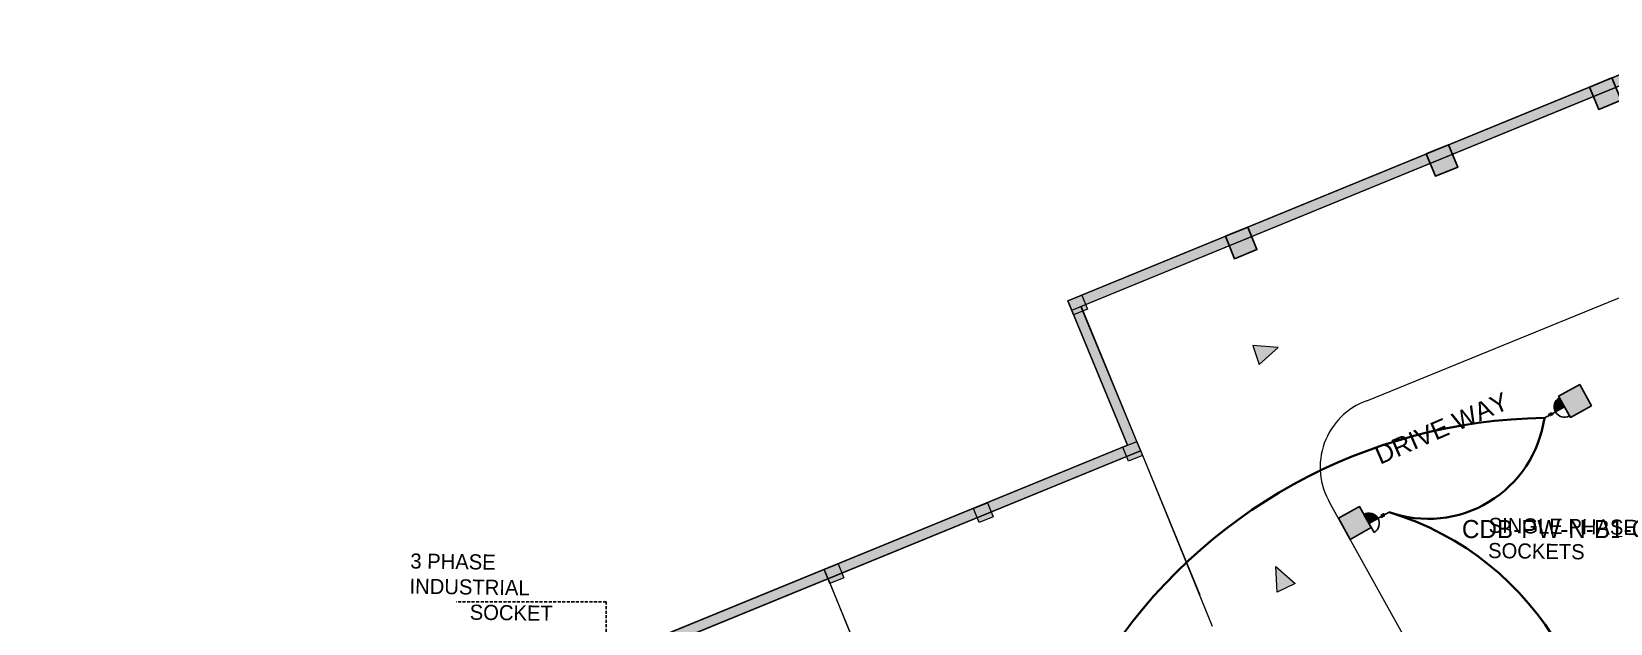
# Model space of a CAD drawing. Header units: inches. Extents: x 1195829 to 1240342, y -967019 to -858076.
# Drawn here: x 1221382 to 1222949, y -910721 to -910133 of the extents above; entities that cross this region are included whole.
import ezdxf

# ---------------------------------------------------------------- set-up
doc = ezdxf.new("R2010")
doc.units = ezdxf.units.IN
doc.header["$LTSCALE"] = 6
doc.linetypes.add('6TH FLOOR$0$DASHED2', pattern=[0.375, 0.25, -0.125])
doc.linetypes.add('DASHED', pattern=[0.75, 0.5, -0.25])
doc.layers.get('0').update_dxf_attribs({"color": 251})
for name, color, linetype, lineweight in [('23. Dimensions Layer', 252, 'Continuous', 0), ('column', 251, 'Continuous', 25), ('ELECT TEXT', 3, 'Continuous', 20), ('W', 251, 'Continuous', 5), ('wall', 251, 'Continuous', 30)]:
    doc.layers.add(name, color=color, linetype=linetype, lineweight=lineweight)
doc.layers.add('E-POWER', color=7, linetype='Continuous')
doc.layers.add('EL', color=252, linetype='Continuous')
doc.styles.add('ARI', font='arial.ttf')
doc.styles.add('Romans', font='romans.shx')
doc.styles.get("Standard").update_dxf_attribs({"font": 'stylu.ttf', "height": 96})
doc.styles.add('style11', font='segoeui.ttf', dxfattribs={"height": 12})
doc.dimstyles.new('Copy(2) of Scale 1-8', dxfattribs={"dimtxt": 6, "dimasz": 4, "dimexe": 5, "dimexo": 3.125, "dimgap": 2, "dimtad": 1, "dimtoh": 1, "dimdec": 1, "dimzin": 12, "dimdsep": 46, "dimlunit": 4, "dimtxsty": 'Romans', "dimblk": 'ARCHTICK', "dimcen": 12, "dimdle": 2.5, "dimclrd": 25, "dimclre": 25, "dimclrt": 20, "dimadec": 0, "dimazin": 0, "dimtfac": 1, "dimtdec": 1, "dimtmove": 1, "dimatfit": 0, "dimfxl": 1, "dimtolj": 1, "dimtzin": 4, "dimarcsym": 0})

# ---------------------------------------------------------------- blocks, each defined once
blk = doc.blocks.new('sdfsdfdsf')
at = {"layer": 'E-POWER'}
blk.add_hatch(color=256, dxfattribs=at).paths.add_polyline_path([(231090.6, -6345.5), (231090.6, -6355.8, 0.414214), (231100.9, -6345.5)])
for p, q in [((231080.3, -6345.5), (231100.9, -6345.5)), ((231090.6, -6345.5), (231090.6, -6368.4)), ((231089.1, -6359.6), (231092.3, -6360.4)), ((231089.1, -6360.8), (231092.3, -6361.6)), ((231089.1, -6362.1), (231092.3, -6362.9))]:
    blk.add_line(p, q, dxfattribs=at)
blk.add_arc((231090.6, -6345.5), 10.3, 180, 360, dxfattribs=at)
blk = doc.blocks.new('_ARCHTICK')
at = {"color": 0, "linetype": 'ByBlock', "const_width": 0.15}
blk.add_lwpolyline([(-0.5, -0.5), (0.5, 0.5)], dxfattribs=at)

msp = doc.modelspace()

# ---------------------------------------------------------------- hatches: boundary and pattern name
at = {"layer": 'column', "ltscale": 10, "true_color": 0x636466}
h = msp.add_hatch(color=251, dxfattribs=at)
h.dxf.hatch_style = 1
h.paths.add_polyline_path([(1222928.8, -910187.7), (1222951, -910178.7), (1222960.1, -910200.9), (1222937.8, -910209.9)])
h = msp.add_hatch(color=251, dxfattribs=at)
h.dxf.hatch_style = 1
h.paths.add_polyline_path([(1222928.8, -910187.7), (1222951, -910178.7), (1222960.1, -910200.9), (1222937.8, -910209.9)])
h = msp.add_hatch(color=251, dxfattribs=at)
h.dxf.hatch_style = 1
h.paths.add_polyline_path([(1222766.6, -910254.2), (1222788.8, -910245.1), (1222797.9, -910267.4), (1222775.6, -910276.4)])
h = msp.add_hatch(color=251, dxfattribs=at)
h.dxf.hatch_style = 1
h.paths.add_polyline_path([(1222766.6, -910254.2), (1222788.8, -910245.1), (1222797.9, -910267.4), (1222775.6, -910276.4)])
h = msp.add_hatch(color=251, dxfattribs=at)
h.dxf.hatch_style = 1
h.paths.add_polyline_path([(1222567.1, -910336), (1222589.3, -910327), (1222598.4, -910349.2), (1222576.1, -910358.3)])
h = msp.add_hatch(color=251, dxfattribs=at)
h.dxf.hatch_style = 1
h.paths.add_polyline_path([(1222567.1, -910336), (1222589.3, -910327), (1222598.4, -910349.2), (1222576.1, -910358.3)])
h = msp.add_hatch(color=251, dxfattribs=at)
h.dxf.hatch_style = 1
h.paths.add_polyline_path([(1222898, -910494.9), (1222919, -910483.3), (1222930.6, -910504.3), (1222909.7, -910515.9)])
h = msp.add_hatch(color=251, dxfattribs=at)
h.dxf.hatch_style = 1
h.paths.add_polyline_path([(1222898, -910494.9), (1222919, -910483.3), (1222930.6, -910504.3), (1222909.7, -910515.9)])
h = msp.add_hatch(color=251, dxfattribs=at)
h.dxf.hatch_style = 1
h.paths.add_polyline_path([(1222679.4, -910616.1), (1222700.3, -910604.4), (1222712, -910625.4), (1222691, -910637.1)])
h = msp.add_hatch(color=251, dxfattribs=at)
h.dxf.hatch_style = 1
h.paths.add_polyline_path([(1222679.4, -910616.1), (1222700.3, -910604.4), (1222712, -910625.4), (1222691, -910637.1)])
at = {"layer": 'W', "ltscale": 10, "true_color": 0x636466}
h = msp.add_hatch(dxfattribs=at)
h.set_pattern_fill('AR-CONC', color=251, scale=0.06)
h.set_pattern_definition([(50, (101708.689, -9999.576), (10.93108014, -0.95634513), [1.143, -12.573]), (355, (101708.689, -9999.576), (-2.114605285, 11.46341071), [0.9144, -10.05843505]), (100.4514447, (101709.6, -9999.656), (8.816474825, 10.507065115), [0.97140053, -10.68541468]), (46.1842, (101708.689, -9996.528), (16.26474245, -2.52253968), [1.7145, -18.8595]), (96.6355576, (101710.045, -9996.738), (14.24424804, 14.84556748), [1.45710139, -16.02813649]), (351.1841512, (101708.69, -9996.528), (14.24424804, 14.84556748), [1.37159802, -15.08758392]), (21, (101710.213, -9997.29), (9.096863476, -6.13591189), [1.143, -12.573]), (326, (101710.213, -9997.29), (3.7081217, 11.05127797), [0.9144, -10.0584]), (71.451445, (101710.971, -9997.802), (12.80498516, 4.91536613), [0.97140053, -10.68539626]), (37.5, (101708.6892, -9999.576), (0.185316195, 5.073302332), [0, -9.93648, 0, -10.2108, 0, -10.0965]), (7.5, (101708.689, -9999.576), (4.00917975, 6.01083449), [0, -5.82168, 0, -9.70788, 0, -3.8481]), (327.5, (101705.2907, -9999.576), (8.13543571, -0.34372464), [0, -3.81, 0, -11.8872, 0, -15.7734]), (317.5, (101703.767, -9999.576), (8.887750883, 1.525589462), [0, -4.953, 0, -7.89432, 0, -11.2014])])
h.paths.add_polyline_path([(1222904.3, -912663.8), (1223035.4, -912682.2), (1223144.1, -912675.9), (1223258.8, -912669.3), (1223332.3, -912665.1), (1223469.5, -912665.1), (1224194, -911255.3), (1223063.4, -910132.6), (1222410.7, -910400.1), (1222469.9, -910543.6), (1221381.8, -910989.1), (1222107.1, -912761.1), (1222424.2, -912698.1), (1222723.8, -912638.5)])
h.paths.add_polyline_path([(1222905.7, -912653.9), (1223035.8, -912672.1), (1223143.6, -912665.9), (1223258.2, -912659.3), (1223332, -912655.1), (1223463.4, -912655.1), (1224181.7, -911257.2), (1223061, -910144.4), (1222423.8, -910405.6), (1222483, -910549.1), (1221394.8, -910994.6), (1222114.1, -912751.9), (1222421.9, -912687.9), (1222721.8, -912628.2)], flags=16)
h = msp.add_hatch(color=251, dxfattribs=at)
h.dxf.hatch_style = 1
h.paths.add_polyline_path([(1222410.7, -910400.1), (1222424.6, -910394.4), (1222430.3, -910408.3), (1222416.4, -910414)])
h = msp.add_hatch(color=251, dxfattribs=at)
h.dxf.hatch_style = 1
h.paths.add_polyline_path([(1222410.7, -910400.1), (1222424.6, -910394.4), (1222430.3, -910408.3), (1222416.4, -910414)])
at = {"layer": 'W', "ltscale": 10}
h = msp.add_hatch(color=256, dxfattribs=at)
h.dxf.hatch_style = 1
h.paths.add_polyline_path([(1222600.7, -910463.4), (1222619.7, -910446.4), (1222594.3, -910444.5)])
at = {"layer": 'W', "ltscale": 10, "true_color": 0x636466}
h = msp.add_hatch(color=251, dxfattribs=at)
h.dxf.hatch_style = 1
h.paths.add_polyline_path([(1222465.3, -910545.5), (1222479.2, -910539.8), (1222484.9, -910553.7), (1222471, -910559.4)])
h = msp.add_hatch(color=251, dxfattribs=at)
h.dxf.hatch_style = 1
h.paths.add_polyline_path([(1222465.3, -910545.5), (1222479.2, -910539.8), (1222484.9, -910553.7), (1222471, -910559.4)])
h = msp.add_hatch(color=251, dxfattribs=at)
h.dxf.hatch_style = 1
h.paths.add_polyline_path([(1222317, -910606.3), (1222330.8, -910600.6), (1222336.5, -910614.5), (1222322.7, -910620.2)])
h = msp.add_hatch(color=251, dxfattribs=at)
h.dxf.hatch_style = 1
h.paths.add_polyline_path([(1222317, -910606.3), (1222330.8, -910600.6), (1222336.5, -910614.5), (1222322.7, -910620.2)])
h = msp.add_hatch(color=251, dxfattribs=at)
h.dxf.hatch_style = 1
h.paths.add_polyline_path([(1222168.6, -910667), (1222182.5, -910661.3), (1222188.2, -910675.2), (1222174.3, -910680.9)])
h = msp.add_hatch(color=251, dxfattribs=at)
h.dxf.hatch_style = 1
h.paths.add_polyline_path([(1222168.6, -910667), (1222182.5, -910661.3), (1222188.2, -910675.2), (1222174.3, -910680.9)])
at = {"layer": 'W', "ltscale": 10}
h = msp.add_hatch(color=256, dxfattribs=at)
h.dxf.hatch_style = 1
h.paths.add_polyline_path([(1222618.5, -910689.5), (1222617.3, -910664), (1222636.5, -910680.9)])

# ---------------------------------------------------------------- linework, layer by layer
at = {"layer": 'column', "color": 251, "ltscale": 10, "true_color": 0x636466}
for points, elevation in [([(1222928.8, -910187.7), (1222951, -910178.7), (1222960.1, -910200.9), (1222937.8, -910209.9), (1222928.8, -910187.7)], 2940522690), ([(1222928.8, -910187.7), (1222951, -910178.7), (1222960.1, -910200.9), (1222937.8, -910209.9), (1222928.8, -910187.7)], 2940522690), ([(1222766.6, -910254.2), (1222788.8, -910245.1), (1222797.9, -910267.4), (1222775.6, -910276.4), (1222766.6, -910254.2)], 2940526659.1), ([(1222766.6, -910254.2), (1222788.8, -910245.1), (1222797.9, -910267.4), (1222775.6, -910276.4), (1222766.6, -910254.2)], 2940526659.1), ([(1222567.1, -910336), (1222589.3, -910327), (1222598.4, -910349.2), (1222576.1, -910358.3), (1222567.1, -910336)], 2940530687.5), ([(1222567.1, -910336), (1222589.3, -910327), (1222598.4, -910349.2), (1222576.1, -910358.3), (1222567.1, -910336)], 2940530687.5), ([(1222898, -910494.9), (1222919, -910483.3), (1222930.6, -910504.3), (1222909.7, -910515.9), (1222898, -910494.9)], 2940530687.5), ([(1222898, -910494.9), (1222919, -910483.3), (1222930.6, -910504.3), (1222909.7, -910515.9), (1222898, -910494.9)], 2940530687.5), ([(1222679.4, -910616.1), (1222700.3, -910604.4), (1222712, -910625.4), (1222691, -910637.1), (1222679.4, -910616.1)], 2940530687.5), ([(1222679.4, -910616.1), (1222700.3, -910604.4), (1222712, -910625.4), (1222691, -910637.1), (1222679.4, -910616.1)], 2940530687.5)]:
    msp.add_lwpolyline(points, dxfattribs=dict(at, elevation=elevation))
at = {"layer": 'W', "color": 251, "ltscale": 10, "true_color": 0x636466}
for p, q in [((1222410.7, -910400.1, 2940526659.1), (1223063.4, -910132.6, 2940526659.1)), ((1222410.7, -910400.1, 2940526659.1), (1223063.4, -910132.6, 2940526659.1)), ((1222414.5, -910409.4, 2940526659.1), (1223067.2, -910141.9, 2940526659.1)), ((1222423.7, -910405.6, 2940526659.1), (1223061, -910144.4, 2940526659.1)), ((1222469.9, -910543.6, 2940531414.2), (1222410.7, -910400.1, 2940526659.1)), ((1222469.9, -910543.6, 2940531414.2), (1222410.7, -910400.1, 2940526659.1)), ((1222707.6, -910499.5, 2940530687.5), (1222963.7, -910394.7, 2940526718.4)), ((1222483.1, -910549.3, 2940531728.4), (1222423.7, -910405.6, 2940526659.1)), ((1222483.1, -910549.3, 2940531728.4), (1222423.7, -910405.6, 2940526659.1)), ((1221381.8, -910989.1, 2940531728.4), (1222469.9, -910543.6, 2940531414.2)), ((1221381.8, -910989.1, 2940531728.4), (1222469.9, -910543.6, 2940531414.2)), ((1222479.2, -910539.8, 2940531414.2), (1222541.7, -910692.3, 2940528285.9)), ((1221385.5, -910998.3, 2940531728.4), (1222473.7, -910552.9, 2940531414.2)), ((1221394.8, -910994.6, 2940531728.4), (1222483, -910549.1, 2940531720.2)), ((1222483.1, -910549.3, 2940531728.4), (1222554, -910723.3, 2940534626.5)), ((1222671, -910601, 2940530687.5), (1222890.2, -910996.6, 2940530687.5)), ((1222168.6, -910667, 2940530231.1), (1222246.6, -910856.2, 2940534656.6)), ((1222172.6, -910676.2, 2940531728.4), (1222257.5, -910885, 2940534578.5))]:
    msp.add_line(p, q, dxfattribs=at)
for points, elevation in [([(1222904.3, -912663.8), (1223035.4, -912682.2), (1223144.1, -912675.9), (1223258.8, -912669.3), (1223332.3, -912665.1), (1223469.5, -912665.1), (1224194, -911255.3), (1223063.4, -910132.6), (1222410.7, -910400.1), (1222469.9, -910543.6), (1221381.8, -910989.1), (1222107.1, -912761.1), (1222436.9, -912804.5), (1222723.8, -912638.5), (1222904.3, -912663.8)], 2940533787), ([(1222410.7, -910400.1), (1222424.6, -910394.4), (1222430.3, -910408.3), (1222416.4, -910414), (1222410.7, -910400.1)], 2940526659.1), ([(1222410.7, -910400.1), (1222424.6, -910394.4), (1222430.3, -910408.3), (1222416.4, -910414), (1222410.7, -910400.1)], 2940526659.1), ([(1222465.3, -910545.5), (1222479.2, -910539.8), (1222484.9, -910553.7), (1222471, -910559.4), (1222465.3, -910545.5)], 2940531414.2), ([(1222465.3, -910545.5), (1222479.2, -910539.8), (1222484.9, -910553.7), (1222471, -910559.4), (1222465.3, -910545.5)], 2940531414.2), ([(1222317, -910606.3), (1222330.8, -910600.6), (1222336.5, -910614.5), (1222322.7, -910620.2), (1222317, -910606.3)], 2940530822.7), ([(1222317, -910606.3), (1222330.8, -910600.6), (1222336.5, -910614.5), (1222322.7, -910620.2), (1222317, -910606.3)], 2940530822.7), ([(1222168.6, -910667), (1222182.5, -910661.3), (1222188.2, -910675.2), (1222174.3, -910680.9), (1222168.6, -910667)], 2940530231.1), ([(1222168.6, -910667), (1222182.5, -910661.3), (1222188.2, -910675.2), (1222174.3, -910680.9), (1222168.6, -910667)], 2940530231.1)]:
    msp.add_lwpolyline(points, dxfattribs=dict(at, elevation=elevation))
at = {"layer": 'W', "color": 251, "ltscale": 10, "true_color": 0x636466, "elevation": 2940533787}
msp.add_lwpolyline([(1222905.7, -912653.9), (1223035.8, -912672.1), (1223143.6, -912665.9), (1223258.2, -912659.3), (1223332, -912655.1), (1223463.4, -912655.1), (1224181.7, -911257.2), (1223061, -910144.4), (1222423.8, -910405.6), (1222483, -910549.1), (1221394.8, -910994.6), (1222114.1, -912751.9), (1222434.8, -912794.2), (1222721.8, -912628.2)], close=True, dxfattribs=at)
at = {"layer": 'W', "ltscale": 10}
for points, elevation in [([(1222600.7, -910463.4), (1222619.7, -910446.4), (1222594.3, -910444.5), (1222600.7, -910463.4)], 2940530772.1), ([(1222618.5, -910689.5), (1222617.3, -910664), (1222636.5, -910680.9), (1222618.5, -910689.5)], 2940530687.5)]:
    msp.add_lwpolyline(points, dxfattribs=dict(at, elevation=elevation))
at = {"layer": 'W', "color": 251, "ltscale": 10, "true_color": 0x636466}
msp.add_arc((1222731.2, -910565.3, 2940530687.5), 70, 109.6976, 210.6491, dxfattribs=at)
at = {"layer": 'wall', "color": 6, "ltscale": 6}
for centre, radius, start, end in [((1222890.3, -911044, 2940530687.5), 527.6, 90.7054, 147.2785), ((1222768.4, -910500.1, 2940530687.5), 116.6, 250.6032, 351.8829), ((1222645.2, -910890.3, 2940530687.5), 292.7, 346.4726, 73.2214)]:
    msp.add_arc(centre, radius, start, end, dxfattribs=at)

# ---------------------------------------------------------------- block references
at = {"layer": 'E-POWER', "color": 6, "linetype": '6TH FLOOR$0$DASHED2', "extrusion": (-5.15382e-08, -3.35134e-08, 1), "xscale": -1, "rotation": 298.9919480223915}
msp.add_blockref('sdfsdfdsf', (1340612.2, -1109463.4, 2940530687.5), dxfattribs=at)
at = {"layer": 'E-POWER', "color": 6, "linetype": '6TH FLOOR$0$DASHED2', "extrusion": (5.55344e-08, 2.63679e-08, 1), "rotation": 119.4410075879073}
msp.add_blockref('sdfsdfdsf', (1330607.6, -1115065.8, 2940530687.5), dxfattribs=at)

# ---------------------------------------------------------------- texts
at = {"layer": '23. Dimensions Layer', "color": 5, "char_height": 15, "attachment_point": 7, "rotation": 359.1775, "style": 'style11'}
for s, insert, width in [('\\pi0.21266;{\\fCentury Gothic|b0|i0|c0|p34;\\C1;SINGLE PHASE SOCKETS}', (1222827.9, -910655.8, -146.4), 232.023), ('\\pi0.4421;{\\fCentury Gothic|b0|i0|c0|p34;\\C1;3 PHASE INDUSTRIAL \\P\\pi60.11579;SOCKET}', (1221756.6, -910716.2, 2940531728.4), 197.577)]:
    msp.add_mtext(s, dxfattribs=dict(at, insert=insert, width=width))
at = {"layer": 'ELECT TEXT', "color": 5, "insert": (1222802, -910617.8), "char_height": 18, "width": 207.345, "attachment_point": 1, "rotation": 0.0025}
msp.add_mtext('CDB-PW-N-B1-C4', dxfattribs=at)
at = {"layer": 'wall', "style": 'ARI'}
msp.add_text('DRIVE WAY', height=18, rotation=23.5156, dxfattribs=at).set_placement((1222720.7, -910563, 2940525031.1))

# ---------------------------------------------------------------- leaders
at = {"layer": 'EL', "color": 7, "linetype": 'DASHED'}
msp.add_leader([(1221952.2, -910773.9, 2940531728.4), (1221952.2, -910699, 2940531728.4), (1221803.2, -910699, 2940531728.4)], dimstyle='Copy(2) of Scale 1-8', override={"dimasz": 16, "dimtad": 0, "dimfxl": 0.18, "dimarcsym": 1}, dxfattribs=at)

doc.saveas('drawing.dxf')
